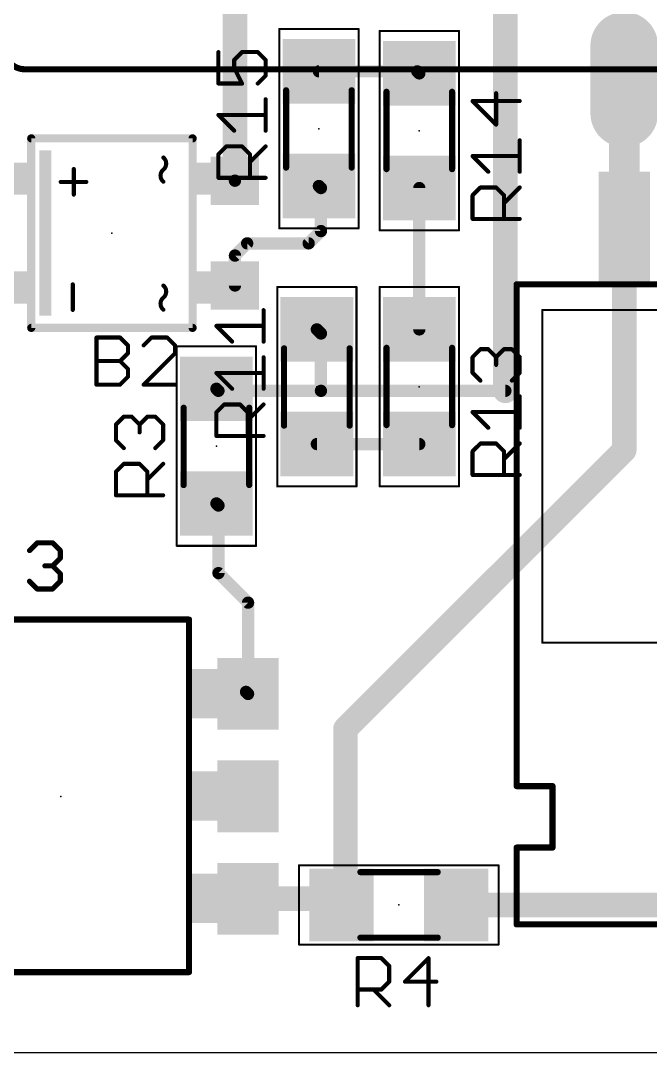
# Model space of a CAD drawing. Extents: x -5.1 to 64.5, y -0.1 to 40.6.
# Drawn here: x 34.57 to 50.18, y 0 to 25.59 of the extents above; entities that cross this region are included whole.
import ezdxf

# ---------------------------------------------------------------- set-up
doc = ezdxf.new("R2010")
doc.units = 0
for name, color, linetype in [('1', 14, 'CONTINUOUS'), ('17', 94, 'CONTINUOUS'), ('20', 178, 'CONTINUOUS'), ('21', 250, 'CONTINUOUS'), ('23', 178, 'CONTINUOUS'), ('25', 250, 'CONTINUOUS'), ('39', 14, 'CONTINUOUS'), ('51', 250, 'CONTINUOUS')]:
    doc.layers.add(name, color=color, linetype=linetype)

# ---------------------------------------------------------------- blocks, each defined once
blk = doc.blocks.new('RECT')
blk.add_solid([(-0.5, -0.5), (0.5, -0.5), (-0.5, 0.5), (0.5, 0.5)])
blk = doc.blocks.new('LONGP100')
at = {"const_width": 1}
blk.add_lwpolyline([(-0.5, 0), (0.5, 0)], dxfattribs=at)
at = {"const_width": 0.5}
for points in [[(-0.5, 0.25, 1), (-0.5, -0.25)], [(0.5, -0.25, 1), (0.5, 0.25)]]:
    blk.add_lwpolyline(points, format="xyb", dxfattribs=at)

msp = doc.modelspace()

# ---------------------------------------------------------------- linework, layer by layer
at = {"layer": '1'}
for points, const_width in [([(39.88, 21.62), (39.88, 29.974)], 0.6096), ([(46.5836, 26.4668), (46.5836, 16.4084)], 0.6096), ([(41.9608, 24.3328), (44.3992, 24.3328)], 0.3048), ([(44.3992, 24.3328), (44.45, 24.282)], 0.3048), ([(49.53, 24.13), (49.53, 14.9352)], 0.6096), ([(39.878, 21.622), (39.88, 21.62)], 0.3048), ([(42.0116, 21.438), (41.9608, 21.4888)], 0.3048), ([(42.0116, 20.3708), (42.0116, 21.438)], 0.3048), ([(44.45, 17.932), (44.45, 21.438)], 0.3048), ([(41.7068, 20.066), (42.0116, 20.3708)], 0.3048), ([(39.88, 19.7632), (40.1828, 20.066)], 0.3048), ([(40.1828, 20.066), (41.7068, 20.066)], 0.3048), ([(39.88, 19.02), (39.88, 19.7632)], 0.3048), ([(41.91, 17.932), (42.0116, 17.8304)], 0.3048), ([(42.0116, 17.8304), (42.0116, 16.4084)], 0.3048), ([(39.4712, 16.4084), (39.4208, 16.4588)], 0.3048), ([(42.0116, 16.4084), (39.4712, 16.4084)], 0.3048), ([(46.5836, 16.4084), (42.0116, 16.4084)], 0.3048), ([(41.91, 15.088), (44.45, 15.088)], 0.3048), ([(49.53, 14.9352), (42.6212, 8.0264)], 0.6096), ([(39.4716, 13.564), (39.4208, 13.6148)], 0.3048), ([(39.4716, 11.8872), (39.4716, 13.564)], 0.3048), ([(40.205, 11.1538), (39.4716, 11.8872)], 0.3048), ([(40.205, 8.89), (40.205, 11.1538)], 0.3048), ([(40.1542, 8.9408), (40.205, 8.89)], 0.3048), ([(42.6212, 8.0264), (42.6212, 3.7588)], 0.6096), ([(40.205, 3.81), (42.3676, 3.81)], 0.6096), ([(42.3676, 3.81), (42.52, 3.6576)], 0.6096), ([(42.52, 3.6576), (42.6212, 3.7588)], 0.6096), ([(45.364, 3.6576), (58.2168, 3.6576)], 0.6096)]:
    msp.add_lwpolyline(points, dxfattribs=dict(at, const_width=const_width))
for points, const_width in [([(41.9608, 24.409, 1), (41.9608, 24.2566)], 0.1524), ([(44.4531, 24.3867, 1), (44.3453, 24.2789)], 0.1524), ([(44.3961, 24.2281, 1), (44.5039, 24.3359)], 0.1524), ([(44.3992, 24.2566, 1), (44.3992, 24.409)], 0.1524), ([(49.6824, 24.13, 1), (49.3776, 24.13)], 0.3048), ([(39.7276, 21.62, 1), (40.0324, 21.62)], 0.3048), ([(39.9319, 21.6759, 1), (39.8241, 21.5681)], 0.1524), ([(39.8261, 21.5661, 1), (39.9339, 21.6739)], 0.1524), ([(42.0147, 21.5427, 1), (41.9069, 21.4349)], 0.1524), ([(42.0878, 21.438, 1), (41.9354, 21.438)], 0.1524), ([(41.9577, 21.3841, 1), (42.0655, 21.4919)], 0.1524), ([(44.5262, 21.438, 1), (44.3738, 21.438)], 0.1524), ([(42.0655, 20.3169, 1), (41.9577, 20.4247)], 0.1524), ([(40.1828, 20.1422, 1), (40.1828, 19.9898)], 0.1524), ([(40.2367, 20.0121, 1), (40.1289, 20.1199)], 0.1524), ([(41.7068, 19.9898, 1), (41.7068, 20.1422)], 0.1524), ([(41.9354, 20.3708, 1), (42.0878, 20.3708)], 0.1524), ([(41.6529, 20.1199, 1), (41.7607, 20.0121)], 0.1524), ([(39.9562, 19.7632, 1), (39.8038, 19.7632)], 0.1524), ([(39.8261, 19.8171, 1), (39.9339, 19.7093)], 0.1524), ([(39.8038, 19.02, 1), (39.9562, 19.02)], 0.1524), ([(41.9639, 17.9859, 1), (41.8561, 17.8781)], 0.1524), ([(42.0878, 17.8304, 1), (41.9354, 17.8304)], 0.1524), ([(41.9577, 17.7765, 1), (42.0655, 17.8843)], 0.1524), ([(44.3738, 17.932, 1), (44.5262, 17.932)], 0.1524), ([(39.4747, 16.5127, 1), (39.3669, 16.4049)], 0.1524), ([(39.4712, 16.4846, 1), (39.4712, 16.3322)], 0.1524), ([(39.4173, 16.3545, 1), (39.5251, 16.4623)], 0.1524), ([(42.0116, 16.4846, 1), (42.0116, 16.3322)], 0.1524), ([(41.9354, 16.4084, 1), (42.0878, 16.4084)], 0.1524), ([(42.0116, 16.3322, 1), (42.0116, 16.4846)], 0.1524), ([(46.4312, 16.4084, 1), (46.736, 16.4084)], 0.3048), ([(46.5836, 16.3322, 1), (46.5836, 16.4846)], 0.1524), ([(41.91, 15.1642, 1), (41.91, 15.0118)], 0.1524), ([(44.45, 15.0118, 1), (44.45, 15.1642)], 0.1524), ([(49.6378, 14.8274, 1), (49.4222, 15.043)], 0.3048), ([(49.3776, 14.9352, 1), (49.6824, 14.9352)], 0.3048), ([(39.4747, 13.6687, 1), (39.3669, 13.5609)], 0.1524), ([(39.5478, 13.564, 1), (39.3954, 13.564)], 0.1524), ([(39.4177, 13.5101, 1), (39.5255, 13.6179)], 0.1524), ([(39.5255, 11.9411, 1), (39.4177, 11.8333)], 0.1524), ([(39.3954, 11.8872, 1), (39.5478, 11.8872)], 0.1524), ([(40.2812, 11.1538, 1), (40.1288, 11.1538)], 0.1524), ([(40.1511, 11.0999, 1), (40.2589, 11.2077)], 0.1524), ([(40.2081, 8.9947, 1), (40.1003, 8.8869)], 0.1524), ([(40.1288, 8.89, 1), (40.2812, 8.89)], 0.1524), ([(40.1511, 8.8361, 1), (40.2589, 8.9439)], 0.1524), ([(42.5134, 8.1342, 1), (42.729, 7.9186)], 0.3048), ([(42.7736, 8.0264, 1), (42.4688, 8.0264)], 0.3048), ([(40.205, 3.9624, 1), (40.205, 3.6576)], 0.3048), ([(42.4754, 3.9178, 1), (42.2598, 3.7022)], 0.3048), ([(42.3676, 3.6576, 1), (42.3676, 3.9624)], 0.3048), ([(42.4122, 3.7654, 1), (42.6278, 3.5498)], 0.3048), ([(42.4122, 3.5498, 1), (42.6278, 3.7654)], 0.3048), ([(42.4688, 3.7588, 1), (42.7736, 3.7588)], 0.3048), ([(42.729, 3.651, 1), (42.5134, 3.8666)], 0.3048), ([(45.364, 3.81, 1), (45.364, 3.5052)], 0.3048)]:
    msp.add_lwpolyline(points, format="xyb", dxfattribs=dict(at, const_width=const_width))
at = {"layer": '20'}
msp.add_line((0, 0), (64.44, 0), dxfattribs=at)
at = {"layer": '21'}
for points, const_width in [([(34.163, 24.892, 0.4142), (34.671, 24.384)], 0.1524), ([(34.671, 24.4221, 1), (34.671, 24.3459)], 0.0762), ([(34.671, 24.3459, 1), (34.671, 24.4221)], 0.0762), ([(34.8808, 22.67, 1), (34.7792, 22.67)], 0.1016), ([(34.83, 22.7208, 1), (34.83, 22.6192)], 0.1016), ([(38.8808, 22.67, 1), (38.7792, 22.67)], 0.1016), ([(38.83, 22.6192, 1), (38.83, 22.7208)], 0.1016), ([(38.105, 21.895, 0.466), (38.105, 22.195)], 0.1016), ([(38.1213, 22.2144, 1), (38.0887, 22.1756)], 0.0508), ([(35.9104, 21.91, 1), (35.8596, 21.91)], 0.0508), ([(38.105, 21.895, 0.466), (38.105, 21.595)], 0.1016), ([(38.0887, 21.9144, 1), (38.1213, 21.8756)], 0.0508), ([(38.1213, 21.8756, 1), (38.0887, 21.9144)], 0.0508), ([(35.56, 21.6154, 1), (35.56, 21.5646)], 0.0508), ([(36.195, 21.5646, 1), (36.195, 21.6154)], 0.0508), ([(38.0887, 21.5756, 1), (38.1213, 21.6144)], 0.0508), ([(35.8596, 21.275, 1), (35.9104, 21.275)], 0.0508), ([(35.8854, 19.05, 1), (35.8346, 19.05)], 0.0508), ([(38.105, 18.72, 0.466), (38.105, 19.02)], 0.1016), ([(38.1213, 19.0394, 1), (38.0887, 19.0006)], 0.0508), ([(46.863, 19.0881, 1), (46.863, 19.0119)], 0.0762), ([(46.9011, 19.05, 1), (46.8249, 19.05)], 0.0762), ([(38.105, 18.72, 0.466), (38.105, 18.42)], 0.1016), ([(38.0887, 18.7394, 1), (38.1213, 18.7006)], 0.0508), ([(38.1213, 18.7006, 1), (38.0887, 18.7394)], 0.0508), ([(35.8346, 18.415, 1), (35.8854, 18.415)], 0.0508), ([(38.0887, 18.4006, 1), (38.1213, 18.4394)], 0.0508), ([(47.498, 18.4277, 1), (47.498, 18.4023)], 0.0254), ([(47.5107, 18.415, 1), (47.4853, 18.415)], 0.0254), ([(34.83, 18.0208, 1), (34.83, 17.9192)], 0.1016), ([(34.7792, 17.97, 1), (34.8808, 17.97)], 0.1016), ([(38.7792, 17.97, 1), (38.8808, 17.97)], 0.1016), ([(38.83, 17.9192, 1), (38.83, 18.0208)], 0.1016), ([(38.7781, 10.735, 1), (38.7019, 10.735)], 0.0762), ([(38.74, 10.6969, 1), (38.74, 10.7731)], 0.0762), ([(47.498, 10.1727, 1), (47.498, 10.1473)], 0.0254), ([(47.4853, 10.16, 1), (47.5107, 10.16)], 0.0254), ([(46.863, 6.6421, 1), (46.863, 6.5659)], 0.0762), ([(47.7901, 6.604, 1), (47.7139, 6.604)], 0.0762), ([(47.752, 6.5659, 1), (47.752, 6.6421)], 0.0762), ([(46.8249, 6.604, 1), (46.9011, 6.604)], 0.0762), ([(46.863, 5.1181, 1), (46.863, 5.0419)], 0.0762), ([(46.9011, 5.08, 1), (46.8249, 5.08)], 0.0762), ([(47.7139, 5.08, 1), (47.7901, 5.08)], 0.0762), ([(47.752, 5.0419, 1), (47.752, 5.1181)], 0.0762), ([(46.863, 3.2131, 1), (46.863, 3.1369)], 0.0762), ([(46.8249, 3.175, 1), (46.9011, 3.175)], 0.0762), ([(38.74, 1.9519, 1), (38.74, 2.0281)], 0.0762), ([(38.7019, 1.99, 1), (38.7781, 1.99)], 0.0762)]:
    msp.add_lwpolyline(points, format="xyb", dxfattribs=dict(at, const_width=const_width))
for points, const_width in [([(51.689, 24.384), (34.671, 24.384)], 0.1524), ([(34.83, 17.97), (34.83, 22.67)], 0.2032), ([(34.83, 22.67), (38.83, 22.67)], 0.2032), ([(38.83, 22.67), (38.83, 17.97)], 0.2032), ([(35.885, 21.275), (35.885, 21.91)], 0.1016), ([(35.56, 21.59), (36.195, 21.59)], 0.1016), ([(35.86, 18.415), (35.86, 19.05)], 0.1016), ([(57.277, 19.05), (46.863, 19.05)], 0.1524), ([(46.863, 19.05), (46.863, 6.604)], 0.1524), ([(56.642, 18.415), (47.498, 18.415)], 0.0508), ([(47.498, 10.16), (47.498, 18.415)], 0.0508), ([(38.83, 17.97), (34.83, 17.97)], 0.2032), ([(32.38, 10.735), (38.74, 10.735)], 0.1524), ([(38.74, 10.735), (38.74, 1.99)], 0.1524), ([(47.498, 10.16), (56.642, 10.16)], 0.0508), ([(46.863, 6.604), (47.752, 6.604)], 0.1524), ([(47.752, 6.604), (47.752, 5.08)], 0.1524), ([(47.752, 5.08), (46.863, 5.08)], 0.1524), ([(46.863, 5.08), (46.863, 3.175)], 0.1524), ([(46.863, 3.175), (57.277, 3.175)], 0.1524), ([(38.74, 1.99), (32.896, 1.99)], 0.1524)]:
    msp.add_lwpolyline(points, dxfattribs=dict(at, const_width=const_width))
at = {"layer": '23'}
for p in [(41.9608, 22.9108), (44.45, 22.86), (36.83, 20.32), (41.91, 16.51), (44.45, 16.51), (39.4208, 15.0368), (35.56, 6.35), (43.942, 3.6576)]:
    msp.add_point(p, dxfattribs=at)
at = {"layer": '25'}
for points, const_width in [([(39.4706, 24.81), (39.4706, 24.0304)], 0.1016), ([(39.8604, 24.6151), (40.0553, 24.81)], 0.1016), ([(40.0553, 24.81), (40.4451, 24.81)], 0.1016), ([(40.4451, 24.81), (40.64, 24.6151)], 0.1016), ([(39.8604, 24.4202), (39.8604, 24.6151)], 0.1016), ([(40.64, 24.6151), (40.64, 24.2253)], 0.1016), ([(40.0553, 24.0304), (39.8604, 24.4202)], 0.1016), ([(39.4706, 24.0304), (40.0553, 24.0304)], 0.1016), ([(40.64, 24.2253), (40.4451, 24.0304)], 0.1016), ([(46.3545, 23.0114), (46.3545, 23.791)], 0.1016), ([(40.64, 22.861), (40.64, 23.6406)], 0.1016), ([(46.9392, 23.5961), (45.7698, 23.5961)], 0.1016), ([(45.7698, 23.5961), (46.3545, 23.0114)], 0.1016), ([(39.8604, 22.861), (39.4706, 23.2508)], 0.1016), ([(39.4706, 23.2508), (40.64, 23.2508)], 0.1016), ([(39.4706, 22.2763), (39.6655, 22.4712)], 0.1016), ([(39.6655, 22.4712), (40.0553, 22.4712)], 0.1016), ([(40.0553, 22.4712), (40.2502, 22.2763)], 0.1016), ([(40.2502, 22.0814), (40.64, 22.4712)], 0.1016), ([(46.9392, 21.842), (46.9392, 22.6216)], 0.1016), ([(39.4706, 21.6916), (39.4706, 22.2763)], 0.1016), ([(40.2502, 22.2763), (40.2502, 21.6916)], 0.1016), ([(46.1596, 21.842), (45.7698, 22.2318)], 0.1016), ([(45.7698, 22.2318), (46.9392, 22.2318)], 0.1016), ([(40.64, 21.6916), (39.4706, 21.6916)], 0.1016), ([(45.7698, 21.2573), (45.9647, 21.4522)], 0.1016), ([(45.9647, 21.4522), (46.3545, 21.4522)], 0.1016), ([(46.3545, 21.4522), (46.5494, 21.2573)], 0.1016), ([(46.5494, 21.0624), (46.9392, 21.4522)], 0.1016), ([(45.7698, 20.6726), (45.7698, 21.2573)], 0.1016), ([(46.5494, 21.2573), (46.5494, 20.6726)], 0.1016), ([(46.9392, 20.6726), (45.7698, 20.6726)], 0.1016), ([(40.5892, 17.6296), (40.5892, 18.4092)], 0.1016), ([(39.8096, 17.6296), (39.4198, 18.0194)], 0.1016), ([(39.4198, 18.0194), (40.5892, 18.0194)], 0.1016), ([(36.447, 16.5608), (36.447, 17.7302)], 0.1016), ([(36.447, 17.7302), (37.0317, 17.7302)], 0.1016), ([(37.0317, 17.7302), (37.2266, 17.5353)], 0.1016), ([(37.8113, 17.7302), (37.6164, 17.5353)], 0.1016), ([(38.2011, 17.7302), (37.8113, 17.7302)], 0.1016), ([(38.396, 17.5353), (38.2011, 17.7302)], 0.1016), ([(37.2266, 17.5353), (37.2266, 17.3404)], 0.1016), ([(38.396, 17.3404), (38.396, 17.5353)], 0.1016), ([(45.7698, 17.2461), (45.9647, 17.441)], 0.1016), ([(45.9647, 17.441), (46.1596, 17.441)], 0.1016), ([(46.1596, 17.441), (46.3545, 17.2461)], 0.1016), ([(46.3545, 17.2461), (46.5494, 17.441)], 0.1016), ([(46.5494, 17.441), (46.7443, 17.441)], 0.1016), ([(46.7443, 17.441), (46.9392, 17.2461)], 0.1016), ([(36.447, 17.1455), (37.0317, 17.1455)], 0.1016), ([(37.2266, 17.3404), (37.0317, 17.1455)], 0.1016), ([(37.0317, 17.1455), (37.2266, 16.9506)], 0.1016), ([(37.6164, 16.5608), (38.396, 17.3404)], 0.1016), ([(40.5892, 16.4602), (40.5892, 17.2398)], 0.1016), ([(45.7698, 16.8563), (45.7698, 17.2461)], 0.1016), ([(46.3545, 17.2461), (46.3545, 17.0512)], 0.1016), ([(46.9392, 17.2461), (46.9392, 16.8563)], 0.1016), ([(37.2266, 16.9506), (37.2266, 16.7557)], 0.1016), ([(39.8096, 16.4602), (39.4198, 16.85)], 0.1016), ([(39.4198, 16.85), (40.5892, 16.85)], 0.1016), ([(45.9647, 16.6614), (45.7698, 16.8563)], 0.1016), ([(46.9392, 16.8563), (46.7443, 16.6614)], 0.1016), ([(37.2266, 16.7557), (37.0317, 16.5608)], 0.1016), ([(37.0317, 16.5608), (36.447, 16.5608)], 0.1016), ([(38.396, 16.5608), (37.6164, 16.5608)], 0.1016), ([(46.9392, 15.492), (46.9392, 16.2716)], 0.1016), ([(39.4198, 15.8755), (39.6147, 16.0704)], 0.1016), ([(39.4198, 15.2908), (39.4198, 15.8755)], 0.1016), ([(39.6147, 16.0704), (40.0045, 16.0704)], 0.1016), ([(40.0045, 16.0704), (40.1994, 15.8755)], 0.1016), ([(40.1994, 15.6806), (40.5892, 16.0704)], 0.1016), ([(40.1994, 15.8755), (40.1994, 15.2908)], 0.1016), ([(46.1596, 15.492), (45.7698, 15.8818)], 0.1016), ([(45.7698, 15.8818), (46.9392, 15.8818)], 0.1016), ([(36.9306, 15.5717), (37.1255, 15.7666)], 0.1016), ([(36.9306, 15.1819), (36.9306, 15.5717)], 0.1016), ([(37.1255, 15.7666), (37.3204, 15.7666)], 0.1016), ([(37.3204, 15.7666), (37.5153, 15.5717)], 0.1016), ([(37.5153, 15.5717), (37.7102, 15.7666)], 0.1016), ([(37.5153, 15.5717), (37.5153, 15.3768)], 0.1016), ([(37.7102, 15.7666), (37.9051, 15.7666)], 0.1016), ([(37.9051, 15.7666), (38.1, 15.5717)], 0.1016), ([(38.1, 15.5717), (38.1, 15.1819)], 0.1016), ([(37.1255, 14.987), (36.9306, 15.1819)], 0.1016), ([(38.1, 15.1819), (37.9051, 14.987)], 0.1016), ([(40.5892, 15.2908), (39.4198, 15.2908)], 0.1016), ([(45.7698, 14.9073), (45.9647, 15.1022)], 0.1016), ([(45.9647, 15.1022), (46.3545, 15.1022)], 0.1016), ([(46.3545, 15.1022), (46.5494, 14.9073)], 0.1016), ([(46.5494, 14.7124), (46.9392, 15.1022)], 0.1016), ([(45.7698, 14.3226), (45.7698, 14.9073)], 0.1016), ([(46.5494, 14.9073), (46.5494, 14.3226)], 0.1016), ([(36.9306, 14.4023), (37.1255, 14.5972)], 0.1016), ([(37.1255, 14.5972), (37.5153, 14.5972)], 0.1016), ([(37.5153, 14.5972), (37.7102, 14.4023)], 0.1016), ([(37.7102, 14.2074), (38.1, 14.5972)], 0.1016), ([(36.9306, 13.8176), (36.9306, 14.4023)], 0.1016), ([(37.7102, 14.4023), (37.7102, 13.8176)], 0.1016), ([(46.9392, 14.3226), (45.7698, 14.3226)], 0.1016), ([(38.1, 13.8176), (36.9306, 13.8176)], 0.1016), ([(34.7873, 12.4468), (34.978, 12.6375)], 0.127), ([(34.978, 12.6375), (35.3593, 12.6375)], 0.127), ([(35.3593, 12.6375), (35.5499, 12.4468)], 0.127), ([(35.5499, 12.2561), (35.3593, 12.0655)], 0.127), ([(35.5499, 12.4468), (35.5499, 12.2561)], 0.127), ([(35.3593, 12.0655), (35.1686, 12.0655)], 0.127), ([(35.3593, 12.0655), (35.5499, 11.8748)], 0.127), ([(35.5499, 11.8748), (35.5499, 11.6842)], 0.127), ([(34.978, 11.4935), (34.7873, 11.6842)], 0.127), ([(35.3593, 11.4935), (34.978, 11.4935)], 0.127), ([(35.5499, 11.6842), (35.3593, 11.4935)], 0.127), ([(42.924, 1.1684), (42.924, 2.3378)], 0.1016), ([(42.924, 2.3378), (43.5087, 2.3378)], 0.1016), ([(43.5087, 2.3378), (43.7036, 2.1429)], 0.1016), ([(44.6781, 2.3378), (44.0934, 1.7531)], 0.1016), ([(44.6781, 1.1684), (44.6781, 2.3378)], 0.1016), ([(43.7036, 2.1429), (43.7036, 1.7531)], 0.1016), ([(43.7036, 1.7531), (43.5087, 1.5582)], 0.1016), ([(44.0934, 1.7531), (44.873, 1.7531)], 0.1016), ([(43.5087, 1.5582), (42.924, 1.5582)], 0.1016), ([(43.3138, 1.5582), (43.7036, 1.1684)], 0.1016)]:
    msp.add_lwpolyline(points, dxfattribs=dict(at, const_width=const_width))
for points, const_width in [([(39.496, 24.81, 1), (39.4452, 24.81)], 0.0508), ([(40.0553, 24.8354, 1), (40.0553, 24.7846)], 0.0508), ([(40.0733, 24.792, 1), (40.0373, 24.828)], 0.0508), ([(40.4631, 24.828, 1), (40.4271, 24.792)], 0.0508), ([(40.4451, 24.7846, 1), (40.4451, 24.8354)], 0.0508), ([(39.8424, 24.6331, 1), (39.8784, 24.5971)], 0.0508), ([(39.8858, 24.6151, 1), (39.835, 24.6151)], 0.0508), ([(40.6654, 24.6151, 1), (40.6146, 24.6151)], 0.0508), ([(40.622, 24.5971, 1), (40.658, 24.6331)], 0.0508), ([(39.8831, 24.4315, 1), (39.8377, 24.4088)], 0.0508), ([(39.835, 24.4202, 1), (39.8858, 24.4202)], 0.0508), ([(39.4706, 24.0558, 1), (39.4706, 24.005)], 0.0508), ([(39.4452, 24.0304, 1), (39.496, 24.0304)], 0.0508), ([(40.0326, 24.019, 1), (40.078, 24.0418)], 0.0508), ([(40.0553, 24.005, 1), (40.0553, 24.0558)], 0.0508), ([(40.4271, 24.0484, 1), (40.4631, 24.0124)], 0.0508), ([(40.6146, 24.2253, 1), (40.6654, 24.2253)], 0.0508), ([(40.658, 24.2073, 1), (40.622, 24.2433)], 0.0508), ([(46.3799, 23.791, 1), (46.3291, 23.791)], 0.0508), ([(40.6654, 23.6406, 1), (40.6146, 23.6406)], 0.0508), ([(45.7878, 23.6141, 1), (45.7518, 23.5781)], 0.0508), ([(45.7698, 23.6215, 1), (45.7698, 23.5707)], 0.0508), ([(46.9392, 23.5707, 1), (46.9392, 23.6215)], 0.0508), ([(39.4886, 23.2688, 1), (39.4526, 23.2328)], 0.0508), ([(39.4706, 23.2762, 1), (39.4706, 23.2254)], 0.0508), ([(40.64, 23.2254, 1), (40.64, 23.2762)], 0.0508), ([(46.3291, 23.0114, 1), (46.3799, 23.0114)], 0.0508), ([(46.3365, 22.9934, 1), (46.3725, 23.0294)], 0.0508), ([(39.8424, 22.843, 1), (39.8784, 22.879)], 0.0508), ([(40.6146, 22.861, 1), (40.6654, 22.861)], 0.0508), ([(39.6655, 22.4966, 1), (39.6655, 22.4458)], 0.0508), ([(39.6835, 22.4532, 1), (39.6475, 22.4892)], 0.0508), ([(40.0733, 22.4892, 1), (40.0373, 22.4532)], 0.0508), ([(40.0553, 22.4458, 1), (40.0553, 22.4966)], 0.0508), ([(40.658, 22.4532, 1), (40.622, 22.4892)], 0.0508), ([(46.9646, 22.6216, 1), (46.9138, 22.6216)], 0.0508), ([(39.4526, 22.2943, 1), (39.4886, 22.2583)], 0.0508), ([(39.496, 22.2763, 1), (39.4452, 22.2763)], 0.0508), ([(40.2756, 22.2763, 1), (40.2248, 22.2763)], 0.0508), ([(40.2322, 22.2583, 1), (40.2682, 22.2943)], 0.0508), ([(45.7878, 22.2498, 1), (45.7518, 22.2138)], 0.0508), ([(45.7698, 22.2572, 1), (45.7698, 22.2064)], 0.0508), ([(46.9392, 22.2064, 1), (46.9392, 22.2572)], 0.0508), ([(40.2322, 22.0994, 1), (40.2682, 22.0634)], 0.0508), ([(46.1416, 21.824, 1), (46.1776, 21.86)], 0.0508), ([(46.9138, 21.842, 1), (46.9646, 21.842)], 0.0508), ([(39.4706, 21.717, 1), (39.4706, 21.6662)], 0.0508), ([(39.4452, 21.6916, 1), (39.496, 21.6916)], 0.0508), ([(40.2248, 21.6916, 1), (40.2756, 21.6916)], 0.0508), ([(40.64, 21.6662, 1), (40.64, 21.717)], 0.0508), ([(45.9647, 21.4776, 1), (45.9647, 21.4268)], 0.0508), ([(45.9827, 21.4342, 1), (45.9467, 21.4702)], 0.0508), ([(46.3725, 21.4702, 1), (46.3365, 21.4342)], 0.0508), ([(46.3545, 21.4268, 1), (46.3545, 21.4776)], 0.0508), ([(46.9572, 21.4342, 1), (46.9212, 21.4702)], 0.0508), ([(45.7518, 21.2753, 1), (45.7878, 21.2393)], 0.0508), ([(45.7952, 21.2573, 1), (45.7444, 21.2573)], 0.0508), ([(46.5748, 21.2573, 1), (46.524, 21.2573)], 0.0508), ([(46.5314, 21.2393, 1), (46.5674, 21.2753)], 0.0508), ([(46.5314, 21.0804, 1), (46.5674, 21.0444)], 0.0508), ([(45.7698, 20.698, 1), (45.7698, 20.6472)], 0.0508), ([(45.7444, 20.6726, 1), (45.7952, 20.6726)], 0.0508), ([(46.524, 20.6726, 1), (46.5748, 20.6726)], 0.0508), ([(46.9392, 20.6472, 1), (46.9392, 20.698)], 0.0508), ([(40.6146, 18.4092, 1), (40.5638, 18.4092)], 0.0508), ([(39.4378, 18.0374, 1), (39.4018, 18.0014)], 0.0508), ([(39.4198, 18.0448, 1), (39.4198, 17.994)], 0.0508), ([(40.5892, 17.994, 1), (40.5892, 18.0448)], 0.0508), ([(36.4724, 17.7302, 1), (36.4216, 17.7302)], 0.0508), ([(36.447, 17.7556, 1), (36.447, 17.7048)], 0.0508), ([(37.0497, 17.7482, 1), (37.0137, 17.7122)], 0.0508), ([(37.0317, 17.7048, 1), (37.0317, 17.7556)], 0.0508), ([(37.8113, 17.7556, 1), (37.8113, 17.7048)], 0.0508), ([(37.8293, 17.7122, 1), (37.7933, 17.7482)], 0.0508), ([(38.2191, 17.7482, 1), (38.1831, 17.7122)], 0.0508), ([(38.2011, 17.7048, 1), (38.2011, 17.7556)], 0.0508), ([(39.7916, 17.6116, 1), (39.8276, 17.6476)], 0.0508), ([(37.252, 17.5353, 1), (37.2012, 17.5353)], 0.0508), ([(37.2086, 17.5173, 1), (37.2446, 17.5533)], 0.0508), ([(37.5984, 17.5533, 1), (37.6344, 17.5173)], 0.0508), ([(38.4214, 17.5353, 1), (38.3706, 17.5353)], 0.0508), ([(38.378, 17.5173, 1), (38.414, 17.5533)], 0.0508), ([(40.5638, 17.6296, 1), (40.6146, 17.6296)], 0.0508), ([(45.9647, 17.4664, 1), (45.9647, 17.4156)], 0.0508), ([(45.9827, 17.423, 1), (45.9467, 17.459)], 0.0508), ([(46.1776, 17.459, 1), (46.1416, 17.423)], 0.0508), ([(46.1596, 17.4156, 1), (46.1596, 17.4664)], 0.0508), ([(46.5494, 17.4664, 1), (46.5494, 17.4156)], 0.0508), ([(46.5674, 17.423, 1), (46.5314, 17.459)], 0.0508), ([(46.7623, 17.459, 1), (46.7263, 17.423)], 0.0508), ([(46.7443, 17.4156, 1), (46.7443, 17.4664)], 0.0508), ([(36.447, 17.1709, 1), (36.447, 17.1201)], 0.0508), ([(37.0497, 17.1635, 1), (37.0137, 17.1275)], 0.0508), ([(37.0137, 17.1635, 1), (37.0497, 17.1275)], 0.0508), ([(37.0317, 17.1201, 1), (37.0317, 17.1709)], 0.0508), ([(37.2012, 17.3404, 1), (37.252, 17.3404)], 0.0508), ([(37.2446, 17.3224, 1), (37.2086, 17.3584)], 0.0508), ([(38.3706, 17.3404, 1), (38.4214, 17.3404)], 0.0508), ([(38.414, 17.3224, 1), (38.378, 17.3584)], 0.0508), ([(40.6146, 17.2398, 1), (40.5638, 17.2398)], 0.0508), ([(45.7518, 17.2641, 1), (45.7878, 17.2281)], 0.0508), ([(45.7952, 17.2461, 1), (45.7444, 17.2461)], 0.0508), ([(46.3365, 17.2641, 1), (46.3725, 17.2281)], 0.0508), ([(46.3799, 17.2461, 1), (46.3291, 17.2461)], 0.0508), ([(46.3365, 17.2281, 1), (46.3725, 17.2641)], 0.0508), ([(46.9646, 17.2461, 1), (46.9138, 17.2461)], 0.0508), ([(46.9212, 17.2281, 1), (46.9572, 17.2641)], 0.0508), ([(37.252, 16.9506, 1), (37.2012, 16.9506)], 0.0508), ([(37.2086, 16.9326, 1), (37.2446, 16.9686)], 0.0508), ([(39.4378, 16.868, 1), (39.4018, 16.832)], 0.0508), ([(39.4198, 16.8754, 1), (39.4198, 16.8246)], 0.0508), ([(40.5892, 16.8246, 1), (40.5892, 16.8754)], 0.0508), ([(45.7878, 16.8743, 1), (45.7518, 16.8383)], 0.0508), ([(46.3291, 17.0512, 1), (46.3799, 17.0512)], 0.0508), ([(46.9572, 16.8383, 1), (46.9212, 16.8743)], 0.0508), ([(37.2012, 16.7557, 1), (37.252, 16.7557)], 0.0508), ([(37.2446, 16.7377, 1), (37.2086, 16.7737)], 0.0508), ([(45.7444, 16.8563, 1), (45.7952, 16.8563)], 0.0508), ([(45.9467, 16.6434, 1), (45.9827, 16.6794)], 0.0508), ([(46.7263, 16.6794, 1), (46.7623, 16.6434)], 0.0508), ([(46.9138, 16.8563, 1), (46.9646, 16.8563)], 0.0508), ([(36.447, 16.5862, 1), (36.447, 16.5354)], 0.0508), ([(36.4216, 16.5608, 1), (36.4724, 16.5608)], 0.0508), ([(37.0137, 16.5788, 1), (37.0497, 16.5428)], 0.0508), ([(37.0317, 16.5354, 1), (37.0317, 16.5862)], 0.0508), ([(37.5984, 16.5788, 1), (37.6344, 16.5428)], 0.0508), ([(37.6164, 16.5862, 1), (37.6164, 16.5354)], 0.0508), ([(38.396, 16.5354, 1), (38.396, 16.5862)], 0.0508), ([(39.7916, 16.4422, 1), (39.8276, 16.4782)], 0.0508), ([(40.5638, 16.4602, 1), (40.6146, 16.4602)], 0.0508), ([(46.9646, 16.2716, 1), (46.9138, 16.2716)], 0.0508), ([(39.4018, 15.8935, 1), (39.4378, 15.8575)], 0.0508), ([(39.4452, 15.8755, 1), (39.3944, 15.8755)], 0.0508), ([(39.6147, 16.0958, 1), (39.6147, 16.045)], 0.0508), ([(39.6327, 16.0524, 1), (39.5967, 16.0884)], 0.0508), ([(40.0225, 16.0884, 1), (39.9865, 16.0524)], 0.0508), ([(40.0045, 16.045, 1), (40.0045, 16.0958)], 0.0508), ([(40.2248, 15.8755, 1), (40.174, 15.8755)], 0.0508), ([(40.1814, 15.8575, 1), (40.2174, 15.8935)], 0.0508), ([(40.6072, 16.0524, 1), (40.5712, 16.0884)], 0.0508), ([(45.7878, 15.8998, 1), (45.7518, 15.8638)], 0.0508), ([(45.7698, 15.9072, 1), (45.7698, 15.8564)], 0.0508), ([(46.9392, 15.8564, 1), (46.9392, 15.9072)], 0.0508), ([(36.9126, 15.5897, 1), (36.9486, 15.5537)], 0.0508), ([(36.956, 15.5717, 1), (36.9052, 15.5717)], 0.0508), ([(37.1255, 15.792, 1), (37.1255, 15.7412)], 0.0508), ([(37.1435, 15.7486, 1), (37.1075, 15.7846)], 0.0508), ([(37.3384, 15.7846, 1), (37.3024, 15.7486)], 0.0508), ([(37.3204, 15.7412, 1), (37.3204, 15.792)], 0.0508), ([(37.4973, 15.5897, 1), (37.5333, 15.5537)], 0.0508), ([(37.5407, 15.5717, 1), (37.4899, 15.5717)], 0.0508), ([(37.4973, 15.5537, 1), (37.5333, 15.5897)], 0.0508), ([(37.7102, 15.792, 1), (37.7102, 15.7412)], 0.0508), ([(37.7282, 15.7486, 1), (37.6922, 15.7846)], 0.0508), ([(37.9231, 15.7846, 1), (37.8871, 15.7486)], 0.0508), ([(37.9051, 15.7412, 1), (37.9051, 15.792)], 0.0508), ([(38.1254, 15.5717, 1), (38.0746, 15.5717)], 0.0508), ([(38.082, 15.5537, 1), (38.118, 15.5897)], 0.0508), ([(40.1814, 15.6986, 1), (40.2174, 15.6626)], 0.0508), ([(37.4899, 15.3768, 1), (37.5407, 15.3768)], 0.0508), ([(46.1416, 15.474, 1), (46.1776, 15.51)], 0.0508), ([(46.9138, 15.492, 1), (46.9646, 15.492)], 0.0508), ([(36.9486, 15.1999, 1), (36.9126, 15.1639)], 0.0508), ([(36.9052, 15.1819, 1), (36.956, 15.1819)], 0.0508), ([(38.0746, 15.1819, 1), (38.1254, 15.1819)], 0.0508), ([(38.118, 15.1639, 1), (38.082, 15.1999)], 0.0508), ([(39.4198, 15.3162, 1), (39.4198, 15.2654)], 0.0508), ([(39.3944, 15.2908, 1), (39.4452, 15.2908)], 0.0508), ([(40.174, 15.2908, 1), (40.2248, 15.2908)], 0.0508), ([(40.5892, 15.2654, 1), (40.5892, 15.3162)], 0.0508), ([(45.9647, 15.1276, 1), (45.9647, 15.0768)], 0.0508), ([(45.9827, 15.0842, 1), (45.9467, 15.1202)], 0.0508), ([(46.3725, 15.1202, 1), (46.3365, 15.0842)], 0.0508), ([(46.3545, 15.0768, 1), (46.3545, 15.1276)], 0.0508), ([(46.9572, 15.0842, 1), (46.9212, 15.1202)], 0.0508), ([(37.1075, 14.969, 1), (37.1435, 15.005)], 0.0508), ([(37.8871, 15.005, 1), (37.9231, 14.969)], 0.0508), ([(45.7518, 14.9253, 1), (45.7878, 14.8893)], 0.0508), ([(45.7952, 14.9073, 1), (45.7444, 14.9073)], 0.0508), ([(46.5748, 14.9073, 1), (46.524, 14.9073)], 0.0508), ([(46.5314, 14.8893, 1), (46.5674, 14.9253)], 0.0508), ([(37.1255, 14.6226, 1), (37.1255, 14.5718)], 0.0508), ([(37.1435, 14.5792, 1), (37.1075, 14.6152)], 0.0508), ([(37.5333, 14.6152, 1), (37.4973, 14.5792)], 0.0508), ([(37.5153, 14.5718, 1), (37.5153, 14.6226)], 0.0508), ([(38.118, 14.5792, 1), (38.082, 14.6152)], 0.0508), ([(46.5314, 14.7304, 1), (46.5674, 14.6944)], 0.0508), ([(36.9126, 14.4203, 1), (36.9486, 14.3843)], 0.0508), ([(36.956, 14.4023, 1), (36.9052, 14.4023)], 0.0508), ([(37.7356, 14.4023, 1), (37.6848, 14.4023)], 0.0508), ([(37.6922, 14.3843, 1), (37.7282, 14.4203)], 0.0508), ([(45.7698, 14.348, 1), (45.7698, 14.2972)], 0.0508), ([(45.7444, 14.3226, 1), (45.7952, 14.3226)], 0.0508), ([(46.524, 14.3226, 1), (46.5748, 14.3226)], 0.0508), ([(46.9392, 14.2972, 1), (46.9392, 14.348)], 0.0508), ([(37.6922, 14.2254, 1), (37.7282, 14.1894)], 0.0508), ([(36.9306, 13.843, 1), (36.9306, 13.7922)], 0.0508), ([(36.9052, 13.8176, 1), (36.956, 13.8176)], 0.0508), ([(37.6848, 13.8176, 1), (37.7356, 13.8176)], 0.0508), ([(38.1, 13.7922, 1), (38.1, 13.843)], 0.0508), ([(34.978, 12.6692, 1), (34.978, 12.6057)], 0.0635), ([(35.0004, 12.615, 1), (34.9555, 12.6599)], 0.0635), ([(35.3817, 12.6599, 1), (35.3368, 12.615)], 0.0635), ([(35.3593, 12.6057, 1), (35.3593, 12.6692)], 0.0635), ([(34.7648, 12.4693, 1), (34.8097, 12.4244)], 0.0635), ([(35.5817, 12.4468, 1), (35.5182, 12.4468)], 0.0635), ([(35.5182, 12.2561, 1), (35.5817, 12.2561)], 0.0635), ([(35.5275, 12.4244, 1), (35.5724, 12.4693)], 0.0635), ([(35.5724, 12.2337, 1), (35.5275, 12.2786)], 0.0635), ([(35.1686, 12.0972, 1), (35.1686, 12.0337)], 0.0635), ([(35.3817, 12.0879, 1), (35.3368, 12.043)], 0.0635), ([(35.3368, 12.0879, 1), (35.3817, 12.043)], 0.0635), ([(35.3593, 12.0337, 1), (35.3593, 12.0972)], 0.0635), ([(35.5817, 11.8748, 1), (35.5182, 11.8748)], 0.0635), ([(35.5275, 11.8524, 1), (35.5724, 11.8973)], 0.0635), ([(34.8097, 11.7066, 1), (34.7648, 11.6617)], 0.0635), ([(34.978, 11.5253, 1), (34.978, 11.4618)], 0.0635), ([(34.9555, 11.471, 1), (35.0004, 11.516)], 0.0635), ([(35.3368, 11.516, 1), (35.3817, 11.471)], 0.0635), ([(35.3593, 11.4618, 1), (35.3593, 11.5253)], 0.0635), ([(35.5182, 11.6842, 1), (35.5817, 11.6842)], 0.0635), ([(35.5724, 11.6617, 1), (35.5275, 11.7066)], 0.0635), ([(42.9494, 2.3378, 1), (42.8986, 2.3378)], 0.0508), ([(42.924, 2.3632, 1), (42.924, 2.3124)], 0.0508), ([(43.5267, 2.3558, 1), (43.4907, 2.3198)], 0.0508), ([(43.5087, 2.3124, 1), (43.5087, 2.3632)], 0.0508), ([(44.7035, 2.3378, 1), (44.6527, 2.3378)], 0.0508), ([(44.6961, 2.3198, 1), (44.6601, 2.3558)], 0.0508), ([(43.729, 2.1429, 1), (43.6782, 2.1429)], 0.0508), ([(43.6856, 2.1249, 1), (43.7216, 2.1609)], 0.0508), ([(43.7216, 1.7351, 1), (43.6856, 1.7711)], 0.0508), ([(44.0754, 1.7711, 1), (44.1114, 1.7351)], 0.0508), ([(44.0934, 1.7785, 1), (44.0934, 1.7277)], 0.0508), ([(44.873, 1.7277, 1), (44.873, 1.7785)], 0.0508), ([(42.924, 1.5836, 1), (42.924, 1.5328)], 0.0508), ([(43.3318, 1.5762, 1), (43.2958, 1.5402)], 0.0508), ([(43.4907, 1.5762, 1), (43.5267, 1.5402)], 0.0508), ([(43.5087, 1.5328, 1), (43.5087, 1.5836)], 0.0508), ([(43.6782, 1.7531, 1), (43.729, 1.7531)], 0.0508), ([(42.8986, 1.1684, 1), (42.9494, 1.1684)], 0.0508), ([(43.6856, 1.1504, 1), (43.7216, 1.1864)], 0.0508), ([(44.6527, 1.1684, 1), (44.7035, 1.1684)], 0.0508)]:
    msp.add_lwpolyline(points, format="xyb", dxfattribs=dict(at, const_width=const_width))
at = {"layer": '39', "const_width": 0.0508}
for points in [[(40.9778, 20.4378), (40.9778, 25.3838)], [(40.9778, 25.3838), (42.9438, 25.3838)], [(42.9438, 25.3838), (42.9438, 20.4378)], [(43.467, 20.387), (43.467, 25.333)], [(43.467, 25.333), (45.433, 25.333)], [(45.433, 25.333), (45.433, 20.387)], [(42.9438, 20.4378), (40.9778, 20.4378)], [(45.433, 20.387), (43.467, 20.387)], [(40.927, 14.037), (40.927, 18.983)], [(40.927, 18.983), (42.893, 18.983)], [(42.893, 18.983), (42.893, 14.037)], [(43.467, 14.037), (43.467, 18.983)], [(43.467, 18.983), (45.433, 18.983)], [(45.433, 18.983), (45.433, 14.037)], [(38.4378, 12.5638), (38.4378, 17.5098)], [(38.4378, 17.5098), (40.4038, 17.5098)], [(40.4038, 17.5098), (40.4038, 12.5638)], [(42.893, 14.037), (40.927, 14.037)], [(45.433, 14.037), (43.467, 14.037)], [(40.4038, 12.5638), (38.4378, 12.5638)], [(41.469, 2.6746), (41.469, 4.6406)], [(41.469, 4.6406), (46.415, 4.6406)], [(46.415, 4.6406), (46.415, 2.6746)], [(46.415, 2.6746), (41.469, 2.6746)]]:
    msp.add_lwpolyline(points, dxfattribs=at)
at = {"layer": '39', "const_width": 0.0254}
for points in [[(40.9905, 25.3838, 1), (40.9651, 25.3838)], [(40.9778, 25.3965, 1), (40.9778, 25.3711)], [(42.9565, 25.3838, 1), (42.9311, 25.3838)], [(42.9438, 25.3711, 1), (42.9438, 25.3965)], [(43.4797, 25.333, 1), (43.4543, 25.333)], [(43.467, 25.3457, 1), (43.467, 25.3203)], [(45.4457, 25.333, 1), (45.4203, 25.333)], [(45.433, 25.3203, 1), (45.433, 25.3457)], [(40.9778, 20.4505, 1), (40.9778, 20.4251)], [(40.9651, 20.4378, 1), (40.9905, 20.4378)], [(42.9311, 20.4378, 1), (42.9565, 20.4378)], [(42.9438, 20.4251, 1), (42.9438, 20.4505)], [(43.467, 20.3997, 1), (43.467, 20.3743)], [(43.4543, 20.387, 1), (43.4797, 20.387)], [(45.4203, 20.387, 1), (45.4457, 20.387)], [(45.433, 20.3743, 1), (45.433, 20.3997)], [(40.9397, 18.983, 1), (40.9143, 18.983)], [(40.927, 18.9957, 1), (40.927, 18.9703)], [(42.9057, 18.983, 1), (42.8803, 18.983)], [(42.893, 18.9703, 1), (42.893, 18.9957)], [(43.4797, 18.983, 1), (43.4543, 18.983)], [(43.467, 18.9957, 1), (43.467, 18.9703)], [(45.4457, 18.983, 1), (45.4203, 18.983)], [(45.433, 18.9703, 1), (45.433, 18.9957)], [(38.4505, 17.5098, 1), (38.4251, 17.5098)], [(38.4378, 17.5225, 1), (38.4378, 17.4971)], [(40.4165, 17.5098, 1), (40.3911, 17.5098)], [(40.4038, 17.4971, 1), (40.4038, 17.5225)], [(40.927, 14.0497, 1), (40.927, 14.0243)], [(40.9143, 14.037, 1), (40.9397, 14.037)], [(42.8803, 14.037, 1), (42.9057, 14.037)], [(42.893, 14.0243, 1), (42.893, 14.0497)], [(43.467, 14.0497, 1), (43.467, 14.0243)], [(43.4543, 14.037, 1), (43.4797, 14.037)], [(45.4203, 14.037, 1), (45.4457, 14.037)], [(45.433, 14.0243, 1), (45.433, 14.0497)], [(38.4378, 12.5765, 1), (38.4378, 12.5511)], [(38.4251, 12.5638, 1), (38.4505, 12.5638)], [(40.3911, 12.5638, 1), (40.4165, 12.5638)], [(40.4038, 12.5511, 1), (40.4038, 12.5765)], [(41.4817, 4.6406, 1), (41.4563, 4.6406)], [(41.469, 4.6533, 1), (41.469, 4.6279)], [(46.4277, 4.6406, 1), (46.4023, 4.6406)], [(46.415, 4.6279, 1), (46.415, 4.6533)], [(41.469, 2.6873, 1), (41.469, 2.6619)], [(41.4563, 2.6746, 1), (41.4817, 2.6746)], [(46.4023, 2.6746, 1), (46.4277, 2.6746)], [(46.415, 2.6619, 1), (46.415, 2.6873)]]:
    msp.add_lwpolyline(points, format="xyb", dxfattribs=at)
at = {"layer": '51', "const_width": 0.1524}
for points in [[(41.148, 23.8633), (41.148, 21.9456)], [(42.7736, 23.8633), (42.7736, 21.9456)], [(43.6372, 21.9075), (43.6372, 23.8252)], [(45.2628, 21.9075), (45.2628, 23.8252)], [(41.0972, 17.4625), (41.0972, 15.5448)], [(42.7228, 17.4625), (42.7228, 15.5448)], [(43.6372, 15.5575), (43.6372, 17.4752)], [(45.2628, 15.5575), (45.2628, 17.4752)], [(38.608, 15.9893), (38.608, 14.0716)], [(40.2336, 15.9893), (40.2336, 14.0716)], [(42.9895, 4.4704), (44.9072, 4.4704)], [(42.9895, 2.8448), (44.9072, 2.8448)]]:
    msp.add_lwpolyline(points, dxfattribs=at)
at = {"layer": '51', "const_width": 0.0762}
for points in [[(41.1861, 23.8633, 1), (41.1099, 23.8633)], [(42.8117, 23.8633, 1), (42.7355, 23.8633)], [(43.6753, 23.8252, 1), (43.5991, 23.8252)], [(45.3009, 23.8252, 1), (45.2247, 23.8252)], [(41.1099, 21.9456, 1), (41.1861, 21.9456)], [(42.7355, 21.9456, 1), (42.8117, 21.9456)], [(43.5991, 21.9075, 1), (43.6753, 21.9075)], [(45.2247, 21.9075, 1), (45.3009, 21.9075)], [(41.1353, 17.4625, 1), (41.0591, 17.4625)], [(42.7609, 17.4625, 1), (42.6847, 17.4625)], [(43.6753, 17.4752, 1), (43.5991, 17.4752)], [(45.3009, 17.4752, 1), (45.2247, 17.4752)], [(38.6461, 15.9893, 1), (38.5699, 15.9893)], [(40.2717, 15.9893, 1), (40.1955, 15.9893)], [(41.0591, 15.5448, 1), (41.1353, 15.5448)], [(42.6847, 15.5448, 1), (42.7609, 15.5448)], [(43.5991, 15.5575, 1), (43.6753, 15.5575)], [(45.2247, 15.5575, 1), (45.3009, 15.5575)], [(38.5699, 14.0716, 1), (38.6461, 14.0716)], [(40.1955, 14.0716, 1), (40.2717, 14.0716)], [(42.9895, 4.5085, 1), (42.9895, 4.4323)], [(44.9072, 4.4323, 1), (44.9072, 4.5085)], [(42.9895, 2.8829, 1), (42.9895, 2.8067)], [(44.9072, 2.8067, 1), (44.9072, 2.8829)]]:
    msp.add_lwpolyline(points, format="xyb", dxfattribs=at)

# ---------------------------------------------------------------- block references
at = {"layer": '1'}
for p, xscale, yscale, rotation in [((41.9608, 24.3328), 1.6, 1.803, 90), ((44.45, 24.282), 1.6, 1.803, 270), ((41.9608, 21.4888), 1.6, 1.803, 90), ((39.88, 21.62), 1.2, 1.2, 270), ((44.45, 21.438), 1.6, 1.803, 270), ((39.88, 19.02), 1.2, 1.2, 270), ((41.91, 17.932), 1.6, 1.803, 90), ((44.45, 17.932), 1.6, 1.803, 270), ((39.4208, 16.4588), 1.6, 1.803, 90), ((41.91, 15.088), 1.6, 1.803, 90), ((44.45, 15.088), 1.6, 1.803, 270), ((39.4208, 13.6148), 1.6, 1.803, 90), ((40.205, 8.89), 1.78, 1.52, 90), ((40.205, 6.35), 1.78, 1.52, 90), ((40.205, 3.81), 1.78, 1.52, 90), ((42.52, 3.6576), 1.6, 1.803, 180), ((45.364, 3.6576), 1.6, 1.803, 180)]:
    msp.add_blockref('RECT', p, dxfattribs=dict(at, xscale=xscale, yscale=yscale, rotation=rotation))
at = {"layer": '17', "xscale": 1.6764, "yscale": 1.6764, "rotation": 270}
msp.add_blockref('LONGP100', (49.53, 24.13), dxfattribs=at)
at = {"layer": '21'}
for p, xscale, yscale, rotation in [((35.18, 20.32), 4.1, 0.3, 90), ((49.53, 22.1615), 0.762, 0.635, 180), ((49.53, 20.447), 1.27, 2.794, 180)]:
    msp.add_blockref('RECT', p, dxfattribs=dict(at, xscale=xscale, yscale=yscale, rotation=rotation))
at = {"layer": '51'}
for p, xscale, yscale, rotation in [((41.9608, 24.2316), 0.7366, 1.7526, 90), ((44.45, 24.1808), 0.7366, 1.7526, 270), ((49.53, 23.4315), 0.762, 1.905, 180), ((34.08, 21.67), 0.8, 1.4, 90), ((39.58, 21.67), 0.8, 1.4, 270), ((41.9608, 21.59), 0.7366, 1.7526, 90), ((44.45, 21.5392), 0.7366, 1.7526, 270), ((34.08, 18.97), 0.8, 1.4, 90), ((39.58, 18.97), 0.8, 1.4, 270), ((41.91, 17.8308), 0.7366, 1.7526, 90), ((44.45, 17.8308), 0.7366, 1.7526, 270), ((39.4208, 16.3576), 0.7366, 1.7526, 90), ((41.91, 15.1892), 0.7366, 1.7526, 90), ((44.45, 15.1892), 0.7366, 1.7526, 270), ((39.4208, 13.716), 0.7366, 1.7526, 90), ((39.635, 8.8975), 1.225, 1.75, 90), ((39.635, 6.3575), 1.225, 1.75, 90), ((39.635, 3.8175), 1.225, 1.75, 90), ((42.6212, 3.6576), 0.7366, 1.7526, 180), ((45.2628, 3.6576), 0.7366, 1.7526, 180)]:
    msp.add_blockref('RECT', p, dxfattribs=dict(at, xscale=xscale, yscale=yscale, rotation=rotation))

doc.saveas('drawing.dxf')
